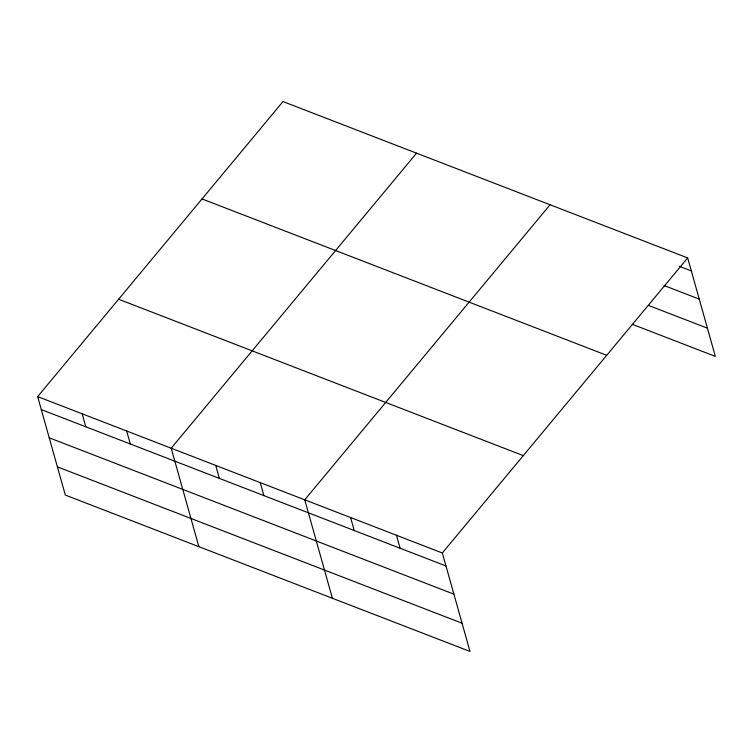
<?xml version="1.0" encoding="UTF-8"?>
<svg xmlns="http://www.w3.org/2000/svg" width="753" height="753" viewBox="0 0 753 753"><rect width="100%" height="100%" fill="white"/><g stroke="black" fill="none" stroke-linecap="round" stroke-linejoin="round"><path stroke-width="1.13" d="M37.65 396.605L442.322 552.984L469.994 651.439L65.323 495.06L37.65 396.605L283.006 101.561L687.677 257.94L715.35 356.395L632.36 324.317M416.55 153.17L171.195 448.214L198.867 546.669M550.085 204.769L304.73 499.813L332.402 598.268M442.322 552.984L687.677 257.94M679.31 266.27L691.32 270.911M664.306 285.622L699.255 299.12M648.455 305.398L707.425 328.186M202.039 198.933L606.711 355.303M118.616 299.242L523.288 455.621M41.293 409.585L445.964 565.964M49.227 437.794L453.899 594.164M57.397 466.851L462.069 623.23M396.454 535.261L400.107 548.24M350.597 517.537L354.239 530.517M260.218 482.617L263.87 495.587M215.706 465.41L219.349 478.39M126.673 431.008L130.325 443.988M82.162 413.811L85.814 426.782"/></g></svg>
